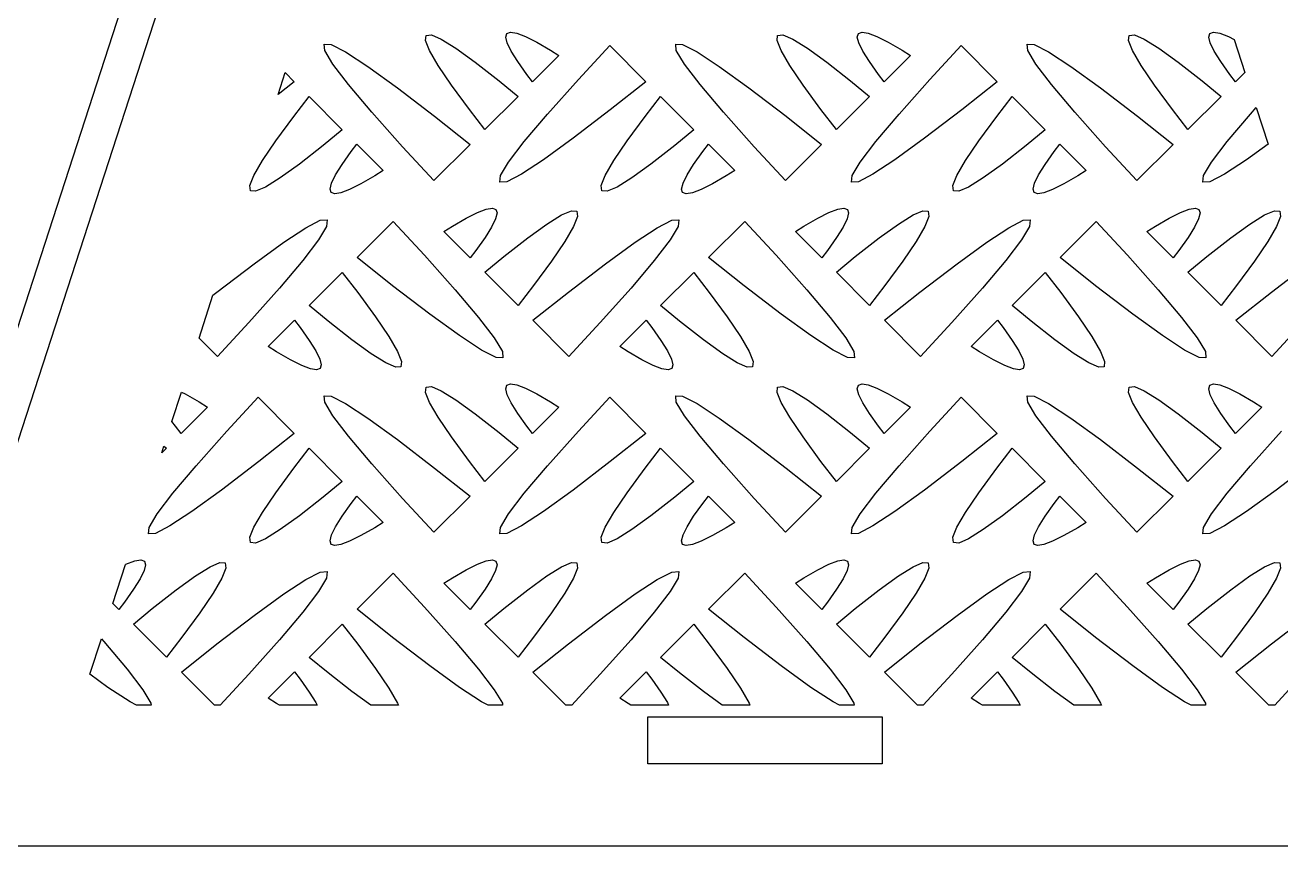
# Model space of a CAD drawing. Header units: metres. Extents: x 20 to 1108, y 20 to 251.
# Drawn here: x 500.8 to 607.9, y 20 to 90 of the extents above; entities that cross this region are included whole.
import ezdxf

# ---------------------------------------------------------------- set-up
doc = ezdxf.new("R2010")
doc.units = ezdxf.units.M

msp = doc.modelspace()

# ---------------------------------------------------------------- linework, layer by layer
for p, q in [((485.772, 20.0001), (560.772, 250.826)), ((563.926, 250.826), (488.926, 20)), ((534.946, 88.6816), (535, 89.1299)), ((535, 89.1299), (535.449, 89.1729)), ((535.449, 89.1729), (536.295, 88.8066)), ((541.8, 88.9824), (541.892, 89.2871)), ((541.924, 88.4814), (541.8, 88.9824)), ((541.892, 89.2871), (542.201, 89.3955)), ((542.201, 89.3955), (542.726, 89.3076)), ((542.726, 89.3076), (543.47, 89.0234)), ((543.47, 89.0234), (544.432, 88.542)), ((564.946, 88.6816), (565, 89.1299)), ((565, 89.1299), (565.449, 89.1729)), ((565.449, 89.1729), (566.295, 88.8066)), ((571.8, 88.9824), (571.892, 89.2871)), ((571.924, 88.4814), (571.8, 88.9824)), ((571.892, 89.2871), (572.201, 89.3955)), ((572.201, 89.3955), (572.726, 89.3076)), ((572.726, 89.3076), (573.47, 89.0234)), ((573.47, 89.0234), (574.432, 88.542)), ((594.946, 88.6816), (595, 89.1299)), ((595, 89.1299), (595.449, 89.1729)), ((595.449, 89.1729), (596.295, 88.8066)), ((601.8, 88.9824), (601.892, 89.2871)), ((601.924, 88.4814), (601.8, 88.9824)), ((601.892, 89.2871), (602.201, 89.3955)), ((602.201, 89.3955), (602.726, 89.3076)), ((602.726, 89.3076), (603.47, 89.0234)), ((603.47, 89.0234), (603.961, 88.7773)), ((526.347, 87.8359), (526.297, 88.3896)), ((526.297, 88.3896), (526.888, 88.3516)), ((526.888, 88.3516), (528.126, 87.7158)), ((535.288, 87.8242), (534.946, 88.6816)), ((536.295, 88.8066), (537.542, 88.0303)), ((537.542, 88.0303), (539.184, 86.8467)), ((542.267, 87.7812), (541.924, 88.4814)), ((544.432, 88.542), (545.613, 87.8643)), ((547.992, 85.3672), (550.663, 88.2588)), ((550.663, 88.2588), (553.746, 85.1768)), ((556.347, 87.8359), (556.297, 88.3896)), ((556.297, 88.3896), (556.888, 88.3516)), ((556.888, 88.3516), (558.126, 87.7158)), ((565.288, 87.8242), (564.946, 88.6816)), ((566.295, 88.8066), (567.542, 88.0303)), ((567.542, 88.0303), (569.184, 86.8467)), ((572.267, 87.7812), (571.924, 88.4814)), ((574.432, 88.542), (575.613, 87.8643)), ((577.992, 85.3672), (580.663, 88.2588)), ((580.663, 88.2588), (583.746, 85.1768)), ((586.347, 87.8359), (586.297, 88.3896)), ((586.297, 88.3896), (586.888, 88.3516)), ((586.888, 88.3516), (588.126, 87.7158)), ((595.288, 87.8242), (594.946, 88.6816)), ((596.295, 88.8066), (597.542, 88.0303)), ((597.542, 88.0303), (599.184, 86.8467)), ((602.267, 87.7812), (601.924, 88.4814)), ((603.961, 88.7773), (604.878, 85.9561)), ((527.041, 86.6816), (526.347, 87.8359)), ((528.126, 87.7158), (530.011, 86.4824)), ((536.026, 86.5557), (535.288, 87.8242)), ((539.184, 86.8467), (541.223, 85.2529)), ((542.827, 86.8857), (542.267, 87.7812)), ((543.604, 85.792), (542.827, 86.8857)), ((546.334, 87.4121), (544.087, 85.165)), ((545.613, 87.8643), (546.334, 87.4121)), ((557.041, 86.6816), (556.347, 87.8359)), ((558.126, 87.7158), (560.011, 86.4824)), ((566.026, 86.5557), (565.288, 87.8242)), ((569.184, 86.8467), (571.223, 85.2529)), ((572.827, 86.8857), (572.267, 87.7812)), ((573.604, 85.792), (572.827, 86.8857)), ((576.334, 87.4121), (574.087, 85.165)), ((575.613, 87.8643), (576.334, 87.4121)), ((587.041, 86.6816), (586.347, 87.8359)), ((588.126, 87.7158), (590.011, 86.4824)), ((596.026, 86.5557), (595.288, 87.8242)), ((599.184, 86.8467), (601.223, 85.2529)), ((602.827, 86.8857), (602.267, 87.7812)), ((603.604, 85.792), (602.827, 86.8857)), ((522.366, 84.084), (522.972, 85.9502)), ((522.972, 85.9502), (523.746, 85.1768)), ((528.379, 84.9297), (527.041, 86.6816)), ((530.011, 86.4824), (532.541, 84.6523)), ((537.163, 84.8779), (536.026, 86.5557)), ((544.087, 85.165), (543.604, 85.792)), ((558.379, 84.9297), (557.041, 86.6816)), ((560.011, 86.4824), (562.541, 84.6523)), ((567.163, 84.8779), (566.026, 86.5557)), ((574.087, 85.165), (573.604, 85.792)), ((588.379, 84.9297), (587.041, 86.6816)), ((590.011, 86.4824), (592.541, 84.6523)), ((597.163, 84.8779), (596.026, 86.5557)), ((604.087, 85.165), (603.604, 85.792)), ((604.878, 85.9561), (604.087, 85.165)), ((523.746, 85.1768), (522.366, 84.084)), ((530.364, 82.5801), (528.379, 84.9297)), ((538.696, 82.791), (537.163, 84.8779)), ((541.223, 85.2529), (542.844, 83.9219)), ((545.364, 82.4199), (547.992, 85.3672)), ((553.746, 85.1768), (550.713, 82.7744)), ((560.364, 82.5801), (558.379, 84.9297)), ((568.696, 82.791), (567.163, 84.8779)), ((571.223, 85.2529), (572.844, 83.9219)), ((575.364, 82.4199), (577.992, 85.3672)), ((583.746, 85.1768), (580.713, 82.7744)), ((590.364, 82.5801), (588.379, 84.9297)), ((598.696, 82.791), (597.163, 84.8779)), ((601.223, 85.2529), (602.844, 83.9219)), ((523.696, 82.209), (525.012, 83.9102)), ((525.012, 83.9102), (527.843, 81.0781)), ((532.541, 84.6523), (535.713, 82.2256)), ((542.844, 83.9219), (540.012, 81.0898)), ((553.696, 82.209), (555.012, 83.9102)), ((555.012, 83.9102), (557.843, 81.0781)), ((562.541, 84.6523), (565.713, 82.2256)), ((572.844, 83.9219), (570.012, 81.0898)), ((583.696, 82.209), (585.012, 83.9102)), ((585.012, 83.9102), (587.843, 81.0781)), ((592.541, 84.6523), (595.713, 82.2256)), ((602.844, 83.9219), (600.012, 81.0898)), ((532.992, 79.6328), (530.364, 82.5801)), ((540.012, 81.0898), (538.696, 82.791)), ((550.713, 82.7744), (547.541, 80.3467)), ((562.992, 79.6328), (560.364, 82.5801)), ((570.012, 81.0898), (568.696, 82.791)), ((580.713, 82.7744), (577.541, 80.3467)), ((592.992, 79.6328), (590.364, 82.5801)), ((600.012, 81.0898), (598.696, 82.791)), ((605.364, 82.4199), (605.85, 82.9658)), ((605.85, 82.9658), (606.861, 79.8555)), ((522.163, 80.1221), (523.696, 82.209)), ((535.713, 82.2256), (538.746, 79.8232)), ((543.379, 80.0703), (545.364, 82.4199)), ((552.163, 80.1221), (553.696, 82.209)), ((565.713, 82.2256), (568.746, 79.8232)), ((573.379, 80.0703), (575.364, 82.4199)), ((582.163, 80.1221), (583.696, 82.209)), ((595.713, 82.2256), (598.746, 79.8232)), ((603.379, 80.0703), (605.364, 82.4199)), ((527.843, 81.0781), (526.223, 79.7471)), ((557.843, 81.0781), (556.223, 79.7471)), ((587.843, 81.0781), (586.223, 79.7471)), ((521.026, 78.4443), (522.163, 80.1221)), ((526.223, 79.7471), (524.184, 78.1533)), ((528.604, 79.208), (529.087, 79.835)), ((529.087, 79.835), (531.334, 77.5879)), ((535.663, 76.7412), (532.992, 79.6328)), ((538.746, 79.8232), (535.663, 76.7412)), ((542.041, 78.3184), (543.379, 80.0703)), ((547.541, 80.3467), (545.011, 78.5166)), ((551.026, 78.4443), (552.163, 80.1221)), ((556.223, 79.7471), (554.184, 78.1533)), ((558.604, 79.208), (559.087, 79.835)), ((559.087, 79.835), (561.334, 77.5879)), ((565.663, 76.7412), (562.992, 79.6328)), ((568.746, 79.8232), (565.663, 76.7412)), ((572.041, 78.3184), (573.379, 80.0703)), ((577.541, 80.3467), (575.011, 78.5166)), ((581.026, 78.4443), (582.163, 80.1221)), ((586.223, 79.7471), (584.184, 78.1533)), ((588.604, 79.208), (589.087, 79.835)), ((589.087, 79.835), (591.334, 77.5879)), ((595.663, 76.7412), (592.992, 79.6328)), ((598.746, 79.8232), (595.663, 76.7412)), ((602.041, 78.3184), (603.379, 80.0703)), ((606.861, 79.8555), (605.011, 78.5166)), ((520.288, 77.1768), (521.026, 78.4443)), ((527.827, 78.1143), (528.604, 79.208)), ((541.347, 77.1641), (542.041, 78.3184)), ((545.011, 78.5166), (543.126, 77.2842)), ((550.288, 77.1768), (551.026, 78.4443)), ((557.827, 78.1143), (558.604, 79.208)), ((571.347, 77.1641), (572.041, 78.3184)), ((575.011, 78.5166), (573.126, 77.2842)), ((580.288, 77.1768), (581.026, 78.4443)), ((587.827, 78.1143), (588.604, 79.208)), ((601.347, 77.1641), (602.041, 78.3184)), ((605.011, 78.5166), (603.126, 77.2842)), ((519.946, 76.3184), (520.288, 77.1768)), ((524.184, 78.1533), (522.542, 76.9688)), ((526.924, 76.5186), (527.267, 77.2188)), ((527.267, 77.2188), (527.827, 78.1143)), ((531.334, 77.5879), (530.613, 77.1357)), ((543.126, 77.2842), (541.888, 76.6484)), ((549.946, 76.3184), (550.288, 77.1768)), ((554.184, 78.1533), (552.542, 76.9688)), ((556.924, 76.5186), (557.267, 77.2188)), ((557.267, 77.2188), (557.827, 78.1143)), ((561.334, 77.5879), (560.613, 77.1357)), ((573.126, 77.2842), (571.888, 76.6484)), ((579.946, 76.3184), (580.288, 77.1768)), ((584.184, 78.1533), (582.542, 76.9688)), ((586.924, 76.5186), (587.267, 77.2188)), ((587.267, 77.2188), (587.827, 78.1143)), ((591.334, 77.5879), (590.613, 77.1357)), ((603.126, 77.2842), (601.888, 76.6484)), ((520, 75.8701), (519.946, 76.3184)), ((521.295, 76.1934), (520.449, 75.8271)), ((522.542, 76.9688), (521.295, 76.1934)), ((526.8, 76.0176), (526.924, 76.5186)), ((529.432, 76.458), (528.47, 75.9766)), ((530.613, 77.1357), (529.432, 76.458)), ((541.297, 76.6104), (541.347, 77.1641)), ((541.888, 76.6484), (541.297, 76.6104)), ((550, 75.8701), (549.946, 76.3184)), ((551.295, 76.1934), (550.449, 75.8271)), ((552.542, 76.9688), (551.295, 76.1934)), ((556.8, 76.0176), (556.924, 76.5186)), ((559.432, 76.458), (558.47, 75.9766)), ((560.613, 77.1357), (559.432, 76.458)), ((571.297, 76.6104), (571.347, 77.1641)), ((571.888, 76.6484), (571.297, 76.6104)), ((580, 75.8701), (579.946, 76.3184)), ((581.295, 76.1934), (580.449, 75.8271)), ((582.542, 76.9688), (581.295, 76.1934)), ((586.8, 76.0176), (586.924, 76.5186)), ((589.432, 76.458), (588.47, 75.9766)), ((590.613, 77.1357), (589.432, 76.458)), ((601.297, 76.6104), (601.347, 77.1641)), ((601.888, 76.6484), (601.297, 76.6104)), ((520.449, 75.8271), (520, 75.8701)), ((526.892, 75.7129), (526.8, 76.0176)), ((527.201, 75.6045), (526.892, 75.7129)), ((527.726, 75.6924), (527.201, 75.6045)), ((528.47, 75.9766), (527.726, 75.6924)), ((550.449, 75.8271), (550, 75.8701)), ((556.892, 75.7129), (556.8, 76.0176)), ((557.201, 75.6045), (556.892, 75.7129)), ((557.726, 75.6924), (557.201, 75.6045)), ((558.47, 75.9766), (557.726, 75.6924)), ((580.449, 75.8271), (580, 75.8701)), ((586.892, 75.7129), (586.8, 76.0176)), ((587.201, 75.6045), (586.892, 75.7129)), ((587.726, 75.6924), (587.201, 75.6045)), ((588.47, 75.9766), (587.726, 75.6924)), ((538.42, 73.542), (539.382, 74.0234)), ((539.382, 74.0234), (540.126, 74.3076)), ((540.126, 74.3076), (540.652, 74.3955)), ((540.652, 74.3955), (540.96, 74.2871)), ((541.052, 73.9824), (540.928, 73.4814)), ((540.96, 74.2871), (541.052, 73.9824)), ((546.557, 73.8066), (547.404, 74.1729)), ((547.404, 74.1729), (547.853, 74.1299)), ((547.853, 74.1299), (547.907, 73.6816)), ((568.42, 73.542), (569.382, 74.0234)), ((569.382, 74.0234), (570.126, 74.3076)), ((570.126, 74.3076), (570.652, 74.3955)), ((570.652, 74.3955), (570.96, 74.2871)), ((571.052, 73.9824), (570.928, 73.4814)), ((570.96, 74.2871), (571.052, 73.9824)), ((576.557, 73.8066), (577.404, 74.1729)), ((577.404, 74.1729), (577.853, 74.1299)), ((577.853, 74.1299), (577.907, 73.6816)), ((598.42, 73.542), (599.382, 74.0234)), ((599.382, 74.0234), (600.126, 74.3076)), ((600.126, 74.3076), (600.652, 74.3955)), ((600.652, 74.3955), (600.96, 74.2871)), ((601.052, 73.9824), (600.928, 73.4814)), ((600.96, 74.2871), (601.052, 73.9824)), ((606.557, 73.8066), (607.404, 74.1729)), ((607.404, 74.1729), (607.853, 74.1299)), ((607.853, 74.1299), (607.907, 73.6816)), ((524.726, 72.7158), (525.964, 73.3516)), ((525.964, 73.3516), (526.555, 73.3896)), ((526.555, 73.3896), (526.505, 72.8359)), ((529.107, 70.1768), (532.19, 73.2588)), ((532.19, 73.2588), (534.861, 70.3672)), ((537.24, 72.8643), (538.42, 73.542)), ((540.928, 73.4814), (540.585, 72.7812)), ((543.668, 71.8467), (545.311, 73.0312)), ((545.311, 73.0312), (546.557, 73.8066)), ((547.907, 73.6816), (547.565, 72.8232)), ((554.726, 72.7158), (555.964, 73.3516)), ((555.964, 73.3516), (556.555, 73.3896)), ((556.555, 73.3896), (556.505, 72.8359)), ((559.107, 70.1768), (562.19, 73.2588)), ((562.19, 73.2588), (564.861, 70.3672)), ((567.24, 72.8643), (568.42, 73.542)), ((570.928, 73.4814), (570.585, 72.7812)), ((573.668, 71.8467), (575.311, 73.0312)), ((575.311, 73.0312), (576.557, 73.8066)), ((577.907, 73.6816), (577.565, 72.8232)), ((584.726, 72.7158), (585.964, 73.3516)), ((585.964, 73.3516), (586.555, 73.3896)), ((586.555, 73.3896), (586.505, 72.8359)), ((589.107, 70.1768), (592.19, 73.2588)), ((592.19, 73.2588), (594.861, 70.3672)), ((597.24, 72.8643), (598.42, 73.542)), ((600.928, 73.4814), (600.585, 72.7812)), ((603.668, 71.8467), (605.311, 73.0312)), ((605.311, 73.0312), (606.557, 73.8066)), ((607.907, 73.6816), (607.565, 72.8232)), ((522.841, 71.4834), (524.726, 72.7158)), ((526.505, 72.8359), (525.812, 71.6816)), ((536.518, 72.4121), (537.24, 72.8643)), ((538.765, 70.165), (536.518, 72.4121)), ((540.026, 71.8848), (539.249, 70.792)), ((540.585, 72.7812), (540.026, 71.8848)), ((541.629, 70.2529), (543.668, 71.8467)), ((547.565, 72.8232), (546.826, 71.5547)), ((552.841, 71.4834), (554.726, 72.7158)), ((556.505, 72.8359), (555.812, 71.6816)), ((566.518, 72.4121), (567.24, 72.8643)), ((568.765, 70.165), (566.518, 72.4121)), ((570.026, 71.8848), (569.249, 70.792)), ((570.585, 72.7812), (570.026, 71.8848)), ((571.629, 70.2529), (573.668, 71.8467)), ((577.565, 72.8232), (576.826, 71.5547)), ((582.841, 71.4834), (584.726, 72.7158)), ((586.505, 72.8359), (585.812, 71.6816)), ((596.518, 72.4121), (597.24, 72.8643)), ((598.765, 70.165), (596.518, 72.4121)), ((600.026, 71.8848), (599.249, 70.792)), ((600.585, 72.7812), (600.026, 71.8848)), ((601.629, 70.2529), (603.668, 71.8467)), ((607.565, 72.8232), (606.826, 71.5547)), ((520.312, 69.6533), (522.841, 71.4834)), ((525.812, 71.6816), (524.472, 69.9287)), ((539.249, 70.792), (538.765, 70.165)), ((546.826, 71.5547), (545.69, 69.8779)), ((550.312, 69.6533), (552.841, 71.4834)), ((555.812, 71.6816), (554.472, 69.9287)), ((569.249, 70.792), (568.765, 70.165)), ((576.826, 71.5547), (575.69, 69.8779)), ((580.312, 69.6533), (582.841, 71.4834)), ((585.812, 71.6816), (584.472, 69.9287)), ((599.249, 70.792), (598.765, 70.165)), ((606.826, 71.5547), (605.69, 69.8779)), ((524.472, 69.9287), (522.489, 67.5801)), ((532.139, 67.7744), (529.107, 70.1768)), ((534.861, 70.3672), (537.489, 67.4199)), ((540.009, 68.9219), (541.629, 70.2529)), ((545.69, 69.8779), (544.157, 67.791)), ((554.472, 69.9287), (552.489, 67.5801)), ((562.139, 67.7744), (559.107, 70.1768)), ((564.861, 70.3672), (567.489, 67.4199)), ((570.009, 68.9219), (571.629, 70.2529)), ((575.69, 69.8779), (574.157, 67.791)), ((584.472, 69.9287), (582.489, 67.5801)), ((592.139, 67.7744), (589.107, 70.1768)), ((594.861, 70.3672), (597.489, 67.4199)), ((600.009, 68.9219), (601.629, 70.2529)), ((605.69, 69.8779), (604.157, 67.791)), ((517.139, 67.2256), (520.312, 69.6533)), ((525.008, 66.0781), (527.84, 68.9102)), ((527.84, 68.9102), (529.157, 67.209)), ((542.84, 66.0898), (540.009, 68.9219)), ((547.139, 67.2256), (550.312, 69.6533)), ((555.008, 66.0781), (557.84, 68.9102)), ((557.84, 68.9102), (559.157, 67.209)), ((572.84, 66.0898), (570.009, 68.9219)), ((577.139, 67.2256), (580.312, 69.6533)), ((585.008, 66.0781), (587.84, 68.9102)), ((587.84, 68.9102), (589.157, 67.209)), ((602.84, 66.0898), (600.009, 68.9219)), ((607.139, 67.2256), (610.203, 69.5693)), ((522.489, 67.5801), (519.861, 64.6328)), ((535.312, 65.3477), (532.139, 67.7744)), ((544.157, 67.791), (542.84, 66.0898)), ((552.489, 67.5801), (549.861, 64.6328)), ((565.312, 65.3477), (562.139, 67.7744)), ((574.157, 67.791), (572.84, 66.0898)), ((582.489, 67.5801), (579.861, 64.6328)), ((595.312, 65.3477), (592.139, 67.7744)), ((604.157, 67.791), (602.84, 66.0898)), ((515.617, 63.3135), (516.801, 66.958)), ((516.801, 66.958), (517.139, 67.2256)), ((529.157, 67.209), (530.69, 65.1221)), ((537.489, 67.4199), (539.473, 65.0703)), ((544.107, 64.8232), (547.139, 67.2256)), ((559.157, 67.209), (560.69, 65.1221)), ((567.489, 67.4199), (569.473, 65.0703)), ((574.107, 64.8232), (577.139, 67.2256)), ((589.157, 67.209), (590.69, 65.1221)), ((597.489, 67.4199), (599.473, 65.0703)), ((604.107, 64.8232), (607.139, 67.2256)), ((526.629, 64.7471), (525.008, 66.0781)), ((556.629, 64.7471), (555.008, 66.0781)), ((586.629, 64.7471), (585.008, 66.0781)), ((519.861, 64.6328), (517.19, 61.7412)), ((521.518, 62.5879), (523.765, 64.835)), ((523.765, 64.835), (524.249, 64.208)), ((528.668, 63.1533), (526.629, 64.7471)), ((530.69, 65.1221), (531.827, 63.4443)), ((537.841, 63.5176), (535.312, 65.3477)), ((539.473, 65.0703), (540.812, 63.3184)), ((547.19, 61.7412), (544.107, 64.8232)), ((549.861, 64.6328), (547.19, 61.7412)), ((551.518, 62.5879), (553.765, 64.835)), ((553.765, 64.835), (554.249, 64.208)), ((558.668, 63.1533), (556.629, 64.7471)), ((560.69, 65.1221), (561.827, 63.4443)), ((567.841, 63.5176), (565.312, 65.3477)), ((569.473, 65.0703), (570.812, 63.3184)), ((577.19, 61.7412), (574.107, 64.8232)), ((579.861, 64.6328), (577.19, 61.7412)), ((581.518, 62.5879), (583.765, 64.835)), ((583.765, 64.835), (584.249, 64.208)), ((588.668, 63.1533), (586.629, 64.7471)), ((590.69, 65.1221), (591.827, 63.4443)), ((597.841, 63.5176), (595.312, 65.3477)), ((599.473, 65.0703), (600.812, 63.3184)), ((607.19, 61.7412), (604.107, 64.8232)), ((609.861, 64.6328), (607.19, 61.7412)), ((517.19, 61.7412), (515.617, 63.3135)), ((524.249, 64.208), (525.026, 63.1143)), ((531.827, 63.4443), (532.565, 62.1758)), ((539.726, 62.2842), (537.841, 63.5176)), ((540.812, 63.3184), (541.505, 62.1641)), ((554.249, 64.208), (555.026, 63.1143)), ((561.827, 63.4443), (562.565, 62.1758)), ((569.726, 62.2842), (567.841, 63.5176)), ((570.812, 63.3184), (571.505, 62.1641)), ((584.249, 64.208), (585.026, 63.1143)), ((591.827, 63.4443), (592.565, 62.1758)), ((599.726, 62.2842), (597.841, 63.5176)), ((600.812, 63.3184), (601.505, 62.1641)), ((522.24, 62.1357), (521.518, 62.5879)), ((525.026, 63.1143), (525.585, 62.2188)), ((525.585, 62.2188), (525.928, 61.5186)), ((530.311, 61.9697), (528.668, 63.1533)), ((532.565, 62.1758), (532.907, 61.3184)), ((540.964, 61.6484), (539.726, 62.2842)), ((541.505, 62.1641), (541.555, 61.6104)), ((552.24, 62.1357), (551.518, 62.5879)), ((555.026, 63.1143), (555.585, 62.2188)), ((555.585, 62.2188), (555.928, 61.5186)), ((560.311, 61.9697), (558.668, 63.1533)), ((562.565, 62.1758), (562.907, 61.3184)), ((570.964, 61.6484), (569.726, 62.2842)), ((571.505, 62.1641), (571.555, 61.6104)), ((582.24, 62.1357), (581.518, 62.5879)), ((585.026, 63.1143), (585.585, 62.2188)), ((585.585, 62.2188), (585.928, 61.5186)), ((590.311, 61.9697), (588.668, 63.1533)), ((592.565, 62.1758), (592.907, 61.3184)), ((600.964, 61.6484), (599.726, 62.2842)), ((601.505, 62.1641), (601.555, 61.6104)), ((523.42, 61.458), (522.24, 62.1357)), ((524.382, 60.9766), (523.42, 61.458)), ((525.928, 61.5186), (526.052, 61.0176)), ((531.557, 61.1934), (530.311, 61.9697)), ((532.404, 60.8271), (531.557, 61.1934)), ((532.907, 61.3184), (532.853, 60.8701)), ((541.555, 61.6104), (540.964, 61.6484)), ((553.42, 61.458), (552.24, 62.1357)), ((554.382, 60.9766), (553.42, 61.458)), ((555.928, 61.5186), (556.052, 61.0176)), ((561.557, 61.1934), (560.311, 61.9697)), ((562.404, 60.8271), (561.557, 61.1934)), ((562.907, 61.3184), (562.853, 60.8701)), ((571.555, 61.6104), (570.964, 61.6484)), ((583.42, 61.458), (582.24, 62.1357)), ((584.382, 60.9766), (583.42, 61.458)), ((585.928, 61.5186), (586.052, 61.0176)), ((591.557, 61.1934), (590.311, 61.9697)), ((592.404, 60.8271), (591.557, 61.1934)), ((592.907, 61.3184), (592.853, 60.8701)), ((601.555, 61.6104), (600.964, 61.6484)), ((525.126, 60.6924), (524.382, 60.9766)), ((525.652, 60.6045), (525.126, 60.6924)), ((525.96, 60.7129), (525.652, 60.6045)), ((526.052, 61.0176), (525.96, 60.7129)), ((532.853, 60.8701), (532.404, 60.8271)), ((555.126, 60.6924), (554.382, 60.9766)), ((555.652, 60.6045), (555.126, 60.6924)), ((555.96, 60.7129), (555.652, 60.6045)), ((556.052, 61.0176), (555.96, 60.7129)), ((562.853, 60.8701), (562.404, 60.8271)), ((585.126, 60.6924), (584.382, 60.9766)), ((585.652, 60.6045), (585.126, 60.6924)), ((585.96, 60.7129), (585.652, 60.6045)), ((586.052, 61.0176), (585.96, 60.7129)), ((592.853, 60.8701), (592.404, 60.8271)), ((534.946, 58.6816), (535, 59.1299)), ((535, 59.1299), (535.449, 59.1729)), ((535.449, 59.1729), (536.295, 58.8066)), ((541.8, 58.9824), (541.892, 59.2871)), ((541.924, 58.4814), (541.8, 58.9824)), ((541.892, 59.2871), (542.201, 59.3955)), ((542.201, 59.3955), (542.726, 59.3076)), ((542.726, 59.3076), (543.47, 59.0234)), ((543.47, 59.0234), (544.432, 58.542)), ((564.946, 58.6816), (565, 59.1299)), ((565, 59.1299), (565.449, 59.1729)), ((565.449, 59.1729), (566.295, 58.8066)), ((571.8, 58.9824), (571.892, 59.2871)), ((571.924, 58.4814), (571.8, 58.9824)), ((571.892, 59.2871), (572.201, 59.3955)), ((572.201, 59.3955), (572.726, 59.3076)), ((572.726, 59.3076), (573.47, 59.0234)), ((573.47, 59.0234), (574.432, 58.542)), ((594.946, 58.6816), (595, 59.1299)), ((595, 59.1299), (595.449, 59.1729)), ((595.449, 59.1729), (596.295, 58.8066)), ((601.8, 58.9824), (601.892, 59.2871)), ((601.924, 58.4814), (601.8, 58.9824)), ((601.892, 59.2871), (602.201, 59.3955)), ((602.201, 59.3955), (602.726, 59.3076)), ((602.726, 59.3076), (603.47, 59.0234)), ((603.47, 59.0234), (604.432, 58.542)), ((513.308, 56.207), (514.118, 58.6992)), ((514.118, 58.6992), (514.432, 58.542)), ((514.432, 58.542), (515.613, 57.8643)), ((517.992, 55.3672), (520.663, 58.2588)), ((520.663, 58.2588), (523.746, 55.1768)), ((526.347, 57.8359), (526.297, 58.3896)), ((526.297, 58.3896), (526.888, 58.3516)), ((526.888, 58.3516), (528.126, 57.7158)), ((535.288, 57.8242), (534.946, 58.6816)), ((536.295, 58.8066), (537.542, 58.0303)), ((537.542, 58.0303), (539.184, 56.8467)), ((542.267, 57.7812), (541.924, 58.4814)), ((544.432, 58.542), (545.613, 57.8643)), ((547.992, 55.3672), (550.663, 58.2588)), ((550.663, 58.2588), (553.746, 55.1768)), ((556.347, 57.8359), (556.297, 58.3896)), ((556.297, 58.3896), (556.888, 58.3516)), ((556.888, 58.3516), (558.126, 57.7158)), ((565.288, 57.8242), (564.946, 58.6816)), ((566.295, 58.8066), (567.542, 58.0303)), ((567.542, 58.0303), (569.184, 56.8467)), ((572.267, 57.7812), (571.924, 58.4814)), ((574.432, 58.542), (575.613, 57.8643)), ((577.992, 55.3672), (580.663, 58.2588)), ((580.663, 58.2588), (583.746, 55.1768)), ((586.347, 57.8359), (586.297, 58.3896)), ((586.297, 58.3896), (586.888, 58.3516)), ((586.888, 58.3516), (588.126, 57.7158)), ((595.288, 57.8242), (594.946, 58.6816)), ((596.295, 58.8066), (597.542, 58.0303)), ((597.542, 58.0303), (599.184, 56.8467)), ((602.267, 57.7812), (601.924, 58.4814)), ((604.432, 58.542), (605.613, 57.8643)), ((516.334, 57.4121), (514.087, 55.165)), ((515.613, 57.8643), (516.334, 57.4121)), ((527.041, 56.6816), (526.347, 57.8359)), ((528.126, 57.7158), (530.011, 56.4824)), ((536.026, 56.5557), (535.288, 57.8242)), ((539.184, 56.8467), (541.223, 55.2529)), ((542.827, 56.8857), (542.267, 57.7812)), ((543.604, 55.792), (542.827, 56.8857)), ((546.334, 57.4121), (544.087, 55.165)), ((545.613, 57.8643), (546.334, 57.4121)), ((557.041, 56.6816), (556.347, 57.8359)), ((558.126, 57.7158), (560.011, 56.4824)), ((566.026, 56.5557), (565.288, 57.8242)), ((569.184, 56.8467), (571.223, 55.2529)), ((572.827, 56.8857), (572.267, 57.7812)), ((573.604, 55.792), (572.827, 56.8857)), ((576.334, 57.4121), (574.087, 55.165)), ((575.613, 57.8643), (576.334, 57.4121)), ((587.041, 56.6816), (586.347, 57.8359)), ((588.126, 57.7158), (590.011, 56.4824)), ((596.026, 56.5557), (595.288, 57.8242)), ((599.184, 56.8467), (601.223, 55.2529)), ((602.827, 56.8857), (602.267, 57.7812)), ((603.604, 55.792), (602.827, 56.8857)), ((606.334, 57.4121), (604.087, 55.165)), ((605.613, 57.8643), (606.334, 57.4121)), ((513.604, 55.792), (513.308, 56.207)), ((514.087, 55.165), (513.604, 55.792)), ((528.379, 54.9297), (527.041, 56.6816)), ((530.011, 56.4824), (532.541, 54.6523)), ((537.163, 54.8779), (536.026, 56.5557)), ((544.087, 55.165), (543.604, 55.792)), ((558.379, 54.9297), (557.041, 56.6816)), ((560.011, 56.4824), (562.541, 54.6523)), ((567.163, 54.8779), (566.026, 56.5557)), ((574.087, 55.165), (573.604, 55.792)), ((588.379, 54.9297), (587.041, 56.6816)), ((590.011, 56.4824), (592.541, 54.6523)), ((597.163, 54.8779), (596.026, 56.5557)), ((604.087, 55.165), (603.604, 55.792)), ((515.364, 52.4199), (517.992, 55.3672)), ((523.746, 55.1768), (520.713, 52.7744)), ((530.364, 52.5801), (528.379, 54.9297)), ((538.696, 52.791), (537.163, 54.8779)), ((541.223, 55.2529), (542.844, 53.9219)), ((545.364, 52.4199), (547.992, 55.3672)), ((553.746, 55.1768), (550.713, 52.7744)), ((560.364, 52.5801), (558.379, 54.9297)), ((568.696, 52.791), (567.163, 54.8779)), ((571.223, 55.2529), (572.844, 53.9219)), ((575.364, 52.4199), (577.992, 55.3672)), ((583.746, 55.1768), (580.713, 52.7744)), ((590.364, 52.5801), (588.379, 54.9297)), ((598.696, 52.791), (597.163, 54.8779)), ((601.223, 55.2529), (602.844, 53.9219)), ((605.364, 52.4199), (607.992, 55.3672)), ((512.432, 53.5098), (512.625, 54.1025)), ((512.844, 53.9219), (512.432, 53.5098)), ((512.625, 54.1025), (512.844, 53.9219)), ((523.696, 52.209), (525.012, 53.9102)), ((525.012, 53.9102), (527.843, 51.0781)), ((532.541, 54.6523), (535.713, 52.2256)), ((542.844, 53.9219), (540.012, 51.0898)), ((553.696, 52.209), (555.012, 53.9102)), ((555.012, 53.9102), (557.843, 51.0781)), ((562.541, 54.6523), (565.713, 52.2256)), ((572.844, 53.9219), (570.012, 51.0898)), ((583.696, 52.209), (585.012, 53.9102)), ((585.012, 53.9102), (587.843, 51.0781)), ((592.541, 54.6523), (595.713, 52.2256)), ((602.844, 53.9219), (600.012, 51.0898)), ((520.713, 52.7744), (517.541, 50.3467)), ((532.992, 49.6328), (530.364, 52.5801)), ((540.012, 51.0898), (538.696, 52.791)), ((550.713, 52.7744), (547.541, 50.3467)), ((562.992, 49.6328), (560.364, 52.5801)), ((570.012, 51.0898), (568.696, 52.791)), ((580.713, 52.7744), (577.541, 50.3467)), ((592.992, 49.6328), (590.364, 52.5801)), ((600.012, 51.0898), (598.696, 52.791)), ((610.713, 52.7744), (607.541, 50.3467)), ((513.379, 50.0703), (515.364, 52.4199)), ((522.163, 50.1221), (523.696, 52.209)), ((535.713, 52.2256), (538.746, 49.8232)), ((543.379, 50.0703), (545.364, 52.4199)), ((552.163, 50.1221), (553.696, 52.209)), ((565.713, 52.2256), (568.746, 49.8232)), ((573.379, 50.0703), (575.364, 52.4199)), ((582.163, 50.1221), (583.696, 52.209)), ((595.713, 52.2256), (598.746, 49.8232)), ((603.379, 50.0703), (605.364, 52.4199)), ((527.843, 51.0781), (526.223, 49.7471)), ((557.843, 51.0781), (556.223, 49.7471)), ((587.843, 51.0781), (586.223, 49.7471)), ((512.041, 48.3184), (513.379, 50.0703)), ((517.541, 50.3467), (515.011, 48.5166)), ((521.026, 48.4443), (522.163, 50.1221)), ((526.223, 49.7471), (524.184, 48.1533)), ((528.604, 49.208), (529.087, 49.835)), ((529.087, 49.835), (531.334, 47.5879)), ((535.663, 46.7412), (532.992, 49.6328)), ((538.746, 49.8232), (535.663, 46.7412)), ((542.041, 48.3184), (543.379, 50.0703)), ((547.541, 50.3467), (545.011, 48.5166)), ((551.026, 48.4443), (552.163, 50.1221)), ((556.223, 49.7471), (554.184, 48.1533)), ((558.604, 49.208), (559.087, 49.835)), ((559.087, 49.835), (561.334, 47.5879)), ((565.663, 46.7412), (562.992, 49.6328)), ((568.746, 49.8232), (565.663, 46.7412)), ((572.041, 48.3184), (573.379, 50.0703)), ((577.541, 50.3467), (575.011, 48.5166)), ((581.026, 48.4443), (582.163, 50.1221)), ((586.223, 49.7471), (584.184, 48.1533)), ((588.604, 49.208), (589.087, 49.835)), ((589.087, 49.835), (591.334, 47.5879)), ((595.663, 46.7412), (592.992, 49.6328)), ((598.746, 49.8232), (595.663, 46.7412)), ((602.041, 48.3184), (603.379, 50.0703)), ((607.541, 50.3467), (605.011, 48.5166)), ((511.347, 47.1641), (512.041, 48.3184)), ((515.011, 48.5166), (513.126, 47.2842)), ((520.288, 47.1768), (521.026, 48.4443)), ((527.827, 48.1143), (528.604, 49.208)), ((541.347, 47.1641), (542.041, 48.3184)), ((545.011, 48.5166), (543.126, 47.2842)), ((550.288, 47.1768), (551.026, 48.4443)), ((557.827, 48.1143), (558.604, 49.208)), ((571.347, 47.1641), (572.041, 48.3184)), ((575.011, 48.5166), (573.126, 47.2842)), ((580.288, 47.1768), (581.026, 48.4443)), ((587.827, 48.1143), (588.604, 49.208)), ((601.347, 47.1641), (602.041, 48.3184)), ((605.011, 48.5166), (603.126, 47.2842)), ((511.297, 46.6104), (511.347, 47.1641)), ((513.126, 47.2842), (511.888, 46.6484)), ((519.946, 46.3184), (520.288, 47.1768)), ((524.184, 48.1533), (522.542, 46.9688)), ((526.924, 46.5186), (527.267, 47.2188)), ((527.267, 47.2188), (527.827, 48.1143)), ((531.334, 47.5879), (530.613, 47.1357)), ((541.297, 46.6104), (541.347, 47.1641)), ((543.126, 47.2842), (541.888, 46.6484)), ((549.946, 46.3184), (550.288, 47.1768)), ((554.184, 48.1533), (552.542, 46.9688)), ((556.924, 46.5186), (557.267, 47.2188)), ((557.267, 47.2188), (557.827, 48.1143)), ((561.334, 47.5879), (560.613, 47.1357)), ((571.297, 46.6104), (571.347, 47.1641)), ((573.126, 47.2842), (571.888, 46.6484)), ((579.946, 46.3184), (580.288, 47.1768)), ((584.184, 48.1533), (582.542, 46.9688)), ((586.924, 46.5186), (587.267, 47.2188)), ((587.267, 47.2188), (587.827, 48.1143)), ((591.334, 47.5879), (590.613, 47.1357)), ((601.297, 46.6104), (601.347, 47.1641)), ((603.126, 47.2842), (601.888, 46.6484)), ((511.888, 46.6484), (511.297, 46.6104)), ((520, 45.8701), (519.946, 46.3184)), ((521.295, 46.1934), (520.449, 45.8271)), ((522.542, 46.9688), (521.295, 46.1934)), ((526.8, 46.0176), (526.924, 46.5186)), ((529.432, 46.458), (528.47, 45.9766)), ((530.613, 47.1357), (529.432, 46.458)), ((541.888, 46.6484), (541.297, 46.6104)), ((550, 45.8701), (549.946, 46.3184)), ((551.295, 46.1934), (550.449, 45.8271)), ((552.542, 46.9688), (551.295, 46.1934)), ((556.8, 46.0176), (556.924, 46.5186)), ((559.432, 46.458), (558.47, 45.9766)), ((560.613, 47.1357), (559.432, 46.458)), ((571.888, 46.6484), (571.297, 46.6104)), ((580, 45.8701), (579.946, 46.3184)), ((581.295, 46.1934), (580.449, 45.8271)), ((582.542, 46.9688), (581.295, 46.1934)), ((586.8, 46.0176), (586.924, 46.5186)), ((589.432, 46.458), (588.47, 45.9766)), ((590.613, 47.1357), (589.432, 46.458)), ((601.888, 46.6484), (601.297, 46.6104)), ((520.449, 45.8271), (520, 45.8701)), ((526.892, 45.7129), (526.8, 46.0176)), ((527.201, 45.6045), (526.892, 45.7129)), ((527.726, 45.6924), (527.201, 45.6045)), ((528.47, 45.9766), (527.726, 45.6924)), ((550.449, 45.8271), (550, 45.8701)), ((556.892, 45.7129), (556.8, 46.0176)), ((557.201, 45.6045), (556.892, 45.7129)), ((557.726, 45.6924), (557.201, 45.6045)), ((558.47, 45.9766), (557.726, 45.6924)), ((580.449, 45.8271), (580, 45.8701)), ((586.892, 45.7129), (586.8, 46.0176)), ((587.201, 45.6045), (586.892, 45.7129)), ((587.726, 45.6924), (587.201, 45.6045)), ((588.47, 45.9766), (587.726, 45.6924)), ((508.26, 40.6699), (509.343, 44.0039)), ((509.343, 44.0039), (509.382, 44.0234)), ((509.382, 44.0234), (510.126, 44.3076)), ((510.126, 44.3076), (510.652, 44.3955)), ((510.652, 44.3955), (510.96, 44.2871)), ((511.052, 43.9824), (510.928, 43.4814)), ((510.96, 44.2871), (511.052, 43.9824)), ((516.557, 43.8066), (517.404, 44.1729)), ((517.404, 44.1729), (517.853, 44.1299)), ((517.853, 44.1299), (517.907, 43.6816)), ((538.42, 43.542), (539.382, 44.0234)), ((539.382, 44.0234), (540.126, 44.3076)), ((540.126, 44.3076), (540.652, 44.3955)), ((540.652, 44.3955), (540.96, 44.2871)), ((541.052, 43.9824), (540.928, 43.4814)), ((540.96, 44.2871), (541.052, 43.9824)), ((546.557, 43.8066), (547.404, 44.1729)), ((547.404, 44.1729), (547.853, 44.1299)), ((547.853, 44.1299), (547.907, 43.6816)), ((568.42, 43.542), (569.382, 44.0234)), ((569.382, 44.0234), (570.126, 44.3076)), ((570.126, 44.3076), (570.652, 44.3955)), ((570.652, 44.3955), (570.96, 44.2871)), ((571.052, 43.9824), (570.928, 43.4814)), ((570.96, 44.2871), (571.052, 43.9824)), ((576.557, 43.8066), (577.404, 44.1729)), ((577.404, 44.1729), (577.853, 44.1299)), ((577.853, 44.1299), (577.907, 43.6816)), ((598.42, 43.542), (599.382, 44.0234)), ((599.382, 44.0234), (600.126, 44.3076)), ((600.126, 44.3076), (600.652, 44.3955)), ((600.652, 44.3955), (600.96, 44.2871)), ((601.052, 43.9824), (600.928, 43.4814)), ((600.96, 44.2871), (601.052, 43.9824)), ((606.557, 43.8066), (607.404, 44.1729)), ((607.404, 44.1729), (607.853, 44.1299)), ((607.853, 44.1299), (607.907, 43.6816)), ((510.928, 43.4814), (510.585, 42.7812)), ((513.668, 41.8467), (515.311, 43.0312)), ((515.311, 43.0312), (516.557, 43.8066)), ((517.907, 43.6816), (517.565, 42.8232)), ((524.726, 42.7158), (525.964, 43.3516)), ((525.964, 43.3516), (526.555, 43.3896)), ((526.555, 43.3896), (526.505, 42.8359)), ((529.107, 40.1768), (532.19, 43.2588)), ((532.19, 43.2588), (534.861, 40.3672)), ((537.24, 42.8643), (538.42, 43.542)), ((540.928, 43.4814), (540.585, 42.7812)), ((543.668, 41.8467), (545.311, 43.0312)), ((545.311, 43.0312), (546.557, 43.8066)), ((547.907, 43.6816), (547.565, 42.8232)), ((554.726, 42.7158), (555.964, 43.3516)), ((555.964, 43.3516), (556.555, 43.3896)), ((556.555, 43.3896), (556.505, 42.8359)), ((559.107, 40.1768), (562.19, 43.2588)), ((562.19, 43.2588), (564.861, 40.3672)), ((567.24, 42.8643), (568.42, 43.542)), ((570.928, 43.4814), (570.585, 42.7812)), ((573.668, 41.8467), (575.311, 43.0312)), ((575.311, 43.0312), (576.557, 43.8066)), ((577.907, 43.6816), (577.565, 42.8232)), ((584.726, 42.7158), (585.964, 43.3516)), ((585.964, 43.3516), (586.555, 43.3896)), ((586.555, 43.3896), (586.505, 42.8359)), ((589.107, 40.1768), (592.19, 43.2588)), ((592.19, 43.2588), (594.861, 40.3672)), ((597.24, 42.8643), (598.42, 43.542)), ((600.928, 43.4814), (600.585, 42.7812)), ((603.668, 41.8467), (605.311, 43.0312)), ((605.311, 43.0312), (606.557, 43.8066)), ((607.907, 43.6816), (607.565, 42.8232)), ((510.026, 41.8848), (509.249, 40.792)), ((510.585, 42.7812), (510.026, 41.8848)), ((511.629, 40.2529), (513.668, 41.8467)), ((517.565, 42.8232), (516.826, 41.5547)), ((522.841, 41.4834), (524.726, 42.7158)), ((526.505, 42.8359), (525.812, 41.6816)), ((536.518, 42.4121), (537.24, 42.8643)), ((538.765, 40.165), (536.518, 42.4121)), ((540.026, 41.8848), (539.249, 40.792)), ((540.585, 42.7812), (540.026, 41.8848)), ((541.629, 40.2529), (543.668, 41.8467)), ((547.565, 42.8232), (546.826, 41.5547)), ((552.841, 41.4834), (554.726, 42.7158)), ((556.505, 42.8359), (555.812, 41.6816)), ((566.518, 42.4121), (567.24, 42.8643)), ((568.765, 40.165), (566.518, 42.4121)), ((570.026, 41.8848), (569.249, 40.792)), ((570.585, 42.7812), (570.026, 41.8848)), ((571.629, 40.2529), (573.668, 41.8467)), ((577.565, 42.8232), (576.826, 41.5547)), ((582.841, 41.4834), (584.726, 42.7158)), ((586.505, 42.8359), (585.812, 41.6816)), ((596.518, 42.4121), (597.24, 42.8643)), ((598.765, 40.165), (596.518, 42.4121)), ((600.026, 41.8848), (599.249, 40.792)), ((600.585, 42.7812), (600.026, 41.8848)), ((601.629, 40.2529), (603.668, 41.8467)), ((607.565, 42.8232), (606.826, 41.5547)), ((509.249, 40.792), (508.765, 40.165)), ((516.826, 41.5547), (515.69, 39.8779)), ((520.312, 39.6533), (522.841, 41.4834)), ((525.812, 41.6816), (524.472, 39.9287)), ((539.249, 40.792), (538.765, 40.165)), ((546.826, 41.5547), (545.69, 39.8779)), ((550.312, 39.6533), (552.841, 41.4834)), ((555.812, 41.6816), (554.472, 39.9287)), ((569.249, 40.792), (568.765, 40.165)), ((576.826, 41.5547), (575.69, 39.8779)), ((580.312, 39.6533), (582.841, 41.4834)), ((585.812, 41.6816), (584.472, 39.9287)), ((599.249, 40.792), (598.765, 40.165)), ((606.826, 41.5547), (605.69, 39.8779)), ((508.765, 40.165), (508.26, 40.6699)), ((510.009, 38.9219), (511.629, 40.2529)), ((515.69, 39.8779), (514.157, 37.791)), ((524.472, 39.9287), (522.489, 37.5801)), ((532.139, 37.7744), (529.107, 40.1768)), ((534.861, 40.3672), (537.489, 37.4199)), ((540.009, 38.9219), (541.629, 40.2529)), ((545.69, 39.8779), (544.157, 37.791)), ((554.472, 39.9287), (552.489, 37.5801)), ((562.139, 37.7744), (559.107, 40.1768)), ((564.861, 40.3672), (567.489, 37.4199)), ((570.009, 38.9219), (571.629, 40.2529)), ((575.69, 39.8779), (574.157, 37.791)), ((584.472, 39.9287), (582.489, 37.5801)), ((592.139, 37.7744), (589.107, 40.1768)), ((594.861, 40.3672), (597.489, 37.4199)), ((600.009, 38.9219), (601.629, 40.2529)), ((605.69, 39.8779), (604.157, 37.791)), ((512.84, 36.0898), (510.009, 38.9219)), ((517.139, 37.2256), (520.312, 39.6533)), ((525.008, 36.0781), (527.84, 38.9102)), ((527.84, 38.9102), (529.157, 37.209)), ((542.84, 36.0898), (540.009, 38.9219)), ((547.139, 37.2256), (550.312, 39.6533)), ((555.008, 36.0781), (557.84, 38.9102)), ((557.84, 38.9102), (559.157, 37.209)), ((572.84, 36.0898), (570.009, 38.9219)), ((577.139, 37.2256), (580.312, 39.6533)), ((585.008, 36.0781), (587.84, 38.9102)), ((587.84, 38.9102), (589.157, 37.209)), ((602.84, 36.0898), (600.009, 38.9219)), ((607.139, 37.2256), (610.312, 39.6533)), ((506.298, 34.6338), (507.28, 37.6543)), ((507.28, 37.6543), (507.489, 37.4199)), ((514.157, 37.791), (512.84, 36.0898)), ((522.489, 37.5801), (519.861, 34.6328)), ((535.312, 35.3477), (532.139, 37.7744)), ((544.157, 37.791), (542.84, 36.0898)), ((552.489, 37.5801), (549.861, 34.6328)), ((565.312, 35.3477), (562.139, 37.7744)), ((574.157, 37.791), (572.84, 36.0898)), ((582.489, 37.5801), (579.861, 34.6328)), ((595.312, 35.3477), (592.139, 37.7744)), ((604.157, 37.791), (602.84, 36.0898)), ((507.489, 37.4199), (509.473, 35.0703)), ((514.107, 34.8232), (517.139, 37.2256)), ((529.157, 37.209), (530.69, 35.1221)), ((537.489, 37.4199), (539.473, 35.0703)), ((544.107, 34.8232), (547.139, 37.2256)), ((559.157, 37.209), (560.69, 35.1221)), ((567.489, 37.4199), (569.473, 35.0703)), ((574.107, 34.8232), (577.139, 37.2256)), ((589.157, 37.209), (590.69, 35.1221)), ((597.489, 37.4199), (599.473, 35.0703)), ((604.107, 34.8232), (607.139, 37.2256)), ((526.629, 34.7471), (525.008, 36.0781)), ((556.629, 34.7471), (555.008, 36.0781)), ((586.629, 34.7471), (585.008, 36.0781)), ((507.841, 33.5176), (506.298, 34.6338)), ((509.473, 35.0703), (510.812, 33.3184)), ((516.93, 32), (514.107, 34.8232)), ((519.861, 34.6328), (517.429, 32)), ((521.518, 32.5879), (523.765, 34.835)), ((523.765, 34.835), (524.249, 34.208)), ((528.668, 33.1533), (526.629, 34.7471)), ((530.69, 35.1221), (531.827, 33.4443)), ((537.841, 33.5176), (535.312, 35.3477)), ((539.473, 35.0703), (540.812, 33.3184)), ((546.93, 32), (544.107, 34.8232)), ((549.861, 34.6328), (547.429, 32)), ((551.518, 32.5879), (553.765, 34.835)), ((553.765, 34.835), (554.249, 34.208)), ((558.668, 33.1533), (556.629, 34.7471)), ((560.69, 35.1221), (561.827, 33.4443)), ((567.841, 33.5176), (565.312, 35.3477)), ((569.473, 35.0703), (570.812, 33.3184)), ((576.93, 32), (574.107, 34.8232)), ((579.861, 34.6328), (577.429, 32)), ((581.518, 32.5879), (583.765, 34.835)), ((583.765, 34.835), (584.249, 34.208)), ((588.668, 33.1533), (586.629, 34.7471)), ((590.69, 35.1221), (591.827, 33.4443)), ((597.841, 33.5176), (595.312, 35.3477)), ((599.473, 35.0703), (600.812, 33.3184)), ((606.93, 32), (604.107, 34.8232)), ((609.861, 34.6328), (607.429, 32)), ((509.726, 32.2842), (507.841, 33.5176)), ((510.812, 33.3184), (511.505, 32.1641)), ((524.249, 34.208), (525.026, 33.1143)), ((531.827, 33.4443), (532.565, 32.1758)), ((539.726, 32.2842), (537.841, 33.5176)), ((540.812, 33.3184), (541.505, 32.1641)), ((554.249, 34.208), (555.026, 33.1143)), ((561.827, 33.4443), (562.565, 32.1758)), ((569.726, 32.2842), (567.841, 33.5176)), ((570.812, 33.3184), (571.505, 32.1641)), ((584.249, 34.208), (585.026, 33.1143)), ((591.827, 33.4443), (592.565, 32.1758)), ((599.726, 32.2842), (597.841, 33.5176)), ((600.812, 33.3184), (601.505, 32.1641)), ((510.28, 32), (509.726, 32.2842)), ((511.505, 32.1641), (511.52, 32)), ((522.24, 32.1357), (521.518, 32.5879)), ((525.026, 33.1143), (525.585, 32.2188)), ((525.585, 32.2188), (525.692, 32)), ((530.268, 32), (528.668, 33.1533)), ((532.565, 32.1758), (532.635, 32)), ((540.28, 32), (539.726, 32.2842)), ((541.505, 32.1641), (541.52, 32)), ((552.24, 32.1357), (551.518, 32.5879)), ((555.026, 33.1143), (555.585, 32.2188)), ((555.585, 32.2188), (555.692, 32)), ((560.268, 32), (558.668, 33.1533)), ((562.565, 32.1758), (562.635, 32)), ((570.28, 32), (569.726, 32.2842)), ((571.505, 32.1641), (571.52, 32)), ((582.24, 32.1357), (581.518, 32.5879)), ((585.026, 33.1143), (585.585, 32.2188)), ((585.585, 32.2188), (585.692, 32)), ((590.268, 32), (588.668, 33.1533)), ((592.565, 32.1758), (592.635, 32)), ((600.28, 32), (599.726, 32.2842)), ((601.505, 32.1641), (601.52, 32)), ((511.52, 32), (510.28, 32)), ((517.429, 32), (516.93, 32)), ((522.477, 32), (522.24, 32.1357)), ((525.692, 32), (522.477, 32)), ((532.635, 32), (530.268, 32)), ((541.52, 32), (540.28, 32)), ((547.429, 32), (546.93, 32)), ((552.477, 32), (552.24, 32.1357)), ((555.692, 32), (552.477, 32)), ((562.635, 32), (560.268, 32)), ((571.52, 32), (570.28, 32)), ((577.429, 32), (576.93, 32)), ((582.477, 32), (582.24, 32.1357)), ((585.692, 32), (582.477, 32)), ((592.635, 32), (590.268, 32)), ((601.52, 32), (600.28, 32)), ((607.429, 32), (606.93, 32)), ((553.926, 27), (553.926, 31)), ((553.926, 31), (573.926, 31)), ((573.926, 31), (573.926, 27)), ((573.926, 27), (553.926, 27)), ((488.926, 20), (638.926, 20))]:
    msp.add_line(p, q)

doc.saveas('drawing.dxf')
